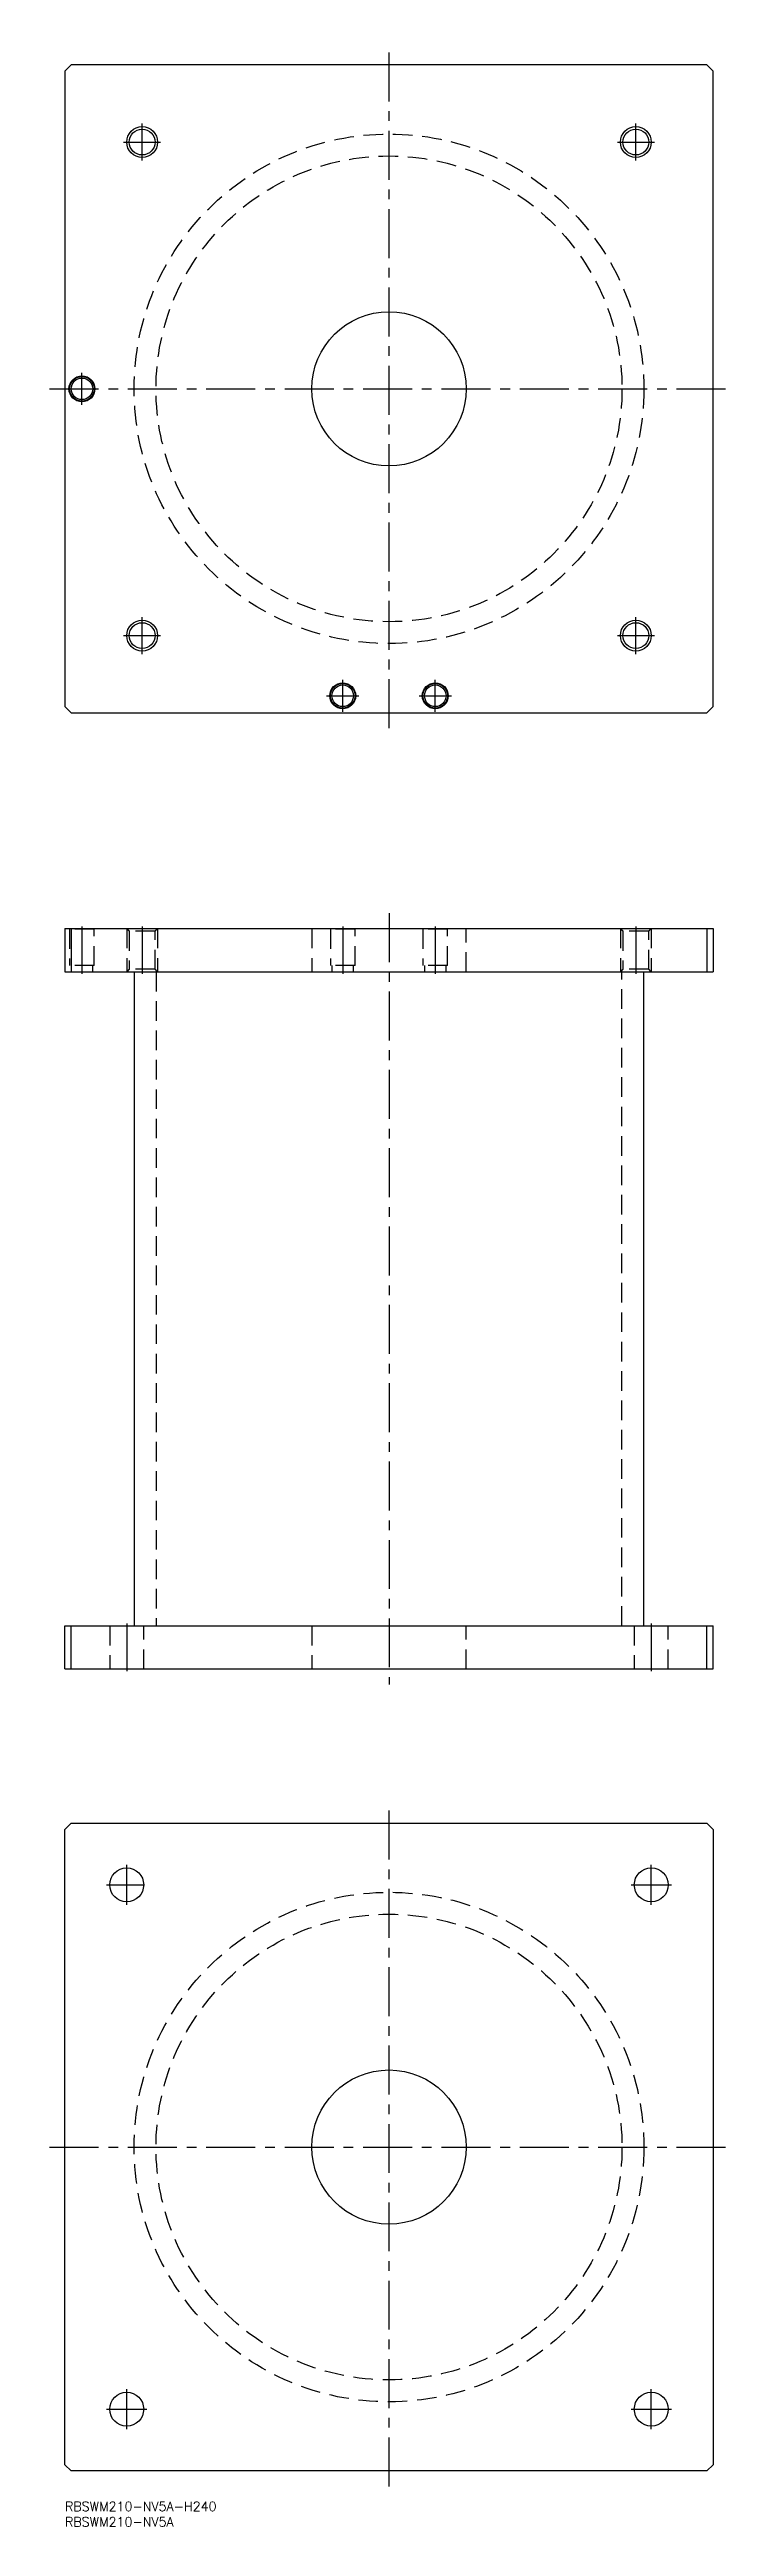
# Model space of a CAD drawing. Extents: x -5 to 215, y -8 to 795.
import ezdxf

# ---------------------------------------------------------------- set-up
doc = ezdxf.new("R2010")
doc.units = 0
doc.header["$LTSCALE"] = 0.5
doc.linetypes.add('CENTER', pattern=[50.8, 31.75, -6.35, 6.35, -6.35])
doc.linetypes.add('DASHED', pattern=[19.05, 12.7, -6.35])
for name, color, linetype in [('MSM_CENTER', 1, 'CENTER'), ('MSM_CONTINUOUS', 7, 'CONTINUOUS'), ('MSM_DASHED', 4, 'DASHED'), ('MSM_NARROW', 5, 'CONTINUOUS'), ('MSM_PART_NUMBER', 7, 'CONTINUOUS')]:
    doc.layers.add(name, color=color, linetype=linetype)
doc.styles.get("Standard").update_dxf_attribs({"font": 'txt.shx', "height": 3, "bigfont": 'bigfont.shx'})

msp = doc.modelspace()

# ---------------------------------------------------------------- linework, layer by layer
at = {"layer": 'MSM_CENTER'}
for p, q in [((105, 575), (105, 795)), ((25, 759), (25, 771)), ((185, 759), (185, 771)), ((19, 765), (31, 765)), ((179, 765), (191, 765)), ((-5, 685), (215, 685)), ((5.5, 679.8), (5.5, 690.2)), ((25, 599), (25, 611)), ((185, 599), (185, 611)), ((19, 605), (31, 605)), ((179, 605), (191, 605)), ((90, 580.3), (90, 590.7)), ((120, 580.3), (120, 590.7)), ((84.8, 585.5), (95.2, 585.5)), ((114.8, 585.5), (125.2, 585.5)), ((105, 515), (105, 265)), ((5.5, 510.7), (5.5, 495.3)), ((25, 510.7), (25, 495.3)), ((90, 510.7), (90, 495.3)), ((120, 510.7), (120, 495.3)), ((185, 510.7), (185, 495.3)), ((20, 284.7), (20, 269.3)), ((190, 284.7), (190, 269.3)), ((105, 5), (105, 225)), ((20, 193.5), (20, 206.5)), ((190, 193.5), (190, 206.5)), ((13.5, 200), (25.775, 200)), ((183.5, 200), (196.5, 200)), ((-5, 115), (215, 115)), ((20, 23.5), (20, 36.5)), ((190, 23.5), (190, 36.5)), ((13.5, 30), (26.5, 30)), ((183.5, 30), (196.5, 30))]:
    msp.add_line(p, q, dxfattribs=at)
at = {"layer": 'MSM_CONTINUOUS'}
for p, q in [((2, 790), (0, 788)), ((0, 788), (0, 582)), ((208, 790), (2, 790)), ((210, 788), (208, 790)), ((210, 582), (210, 788)), ((0, 582), (2, 580)), ((2, 580), (208, 580)), ((208, 580), (210, 582)), ((0, 510), (210, 510)), ((0, 510), (0, 496)), ((2, 510), (2, 496)), ((208, 510), (208, 496)), ((210, 510), (210, 496)), ((0, 496), (210, 496)), ((22.4, 496), (22.4, 284)), ((187.6, 284), (187.6, 496)), ((0, 270), (0, 284)), ((0, 284), (210, 284)), ((2, 270), (2, 284)), ((208, 270), (208, 284)), ((210, 270), (210, 284)), ((0, 270), (210, 270)), ((0, 218), (2, 220)), ((0, 12), (0, 218)), ((2, 220), (208, 220)), ((208, 220), (210, 218)), ((210, 218), (210, 12)), ((2, 10), (0, 12)), ((208, 10), (2, 10)), ((210, 12), (208, 10))]:
    msp.add_line(p, q, dxfattribs=at)
for centre, radius in [((25, 765), 4.188), ((185, 765), 4.188), ((105, 685), 25), ((5.5, 685), 4.2), ((5.5, 685), 4), ((5.5, 685), 3.5), ((25, 605), 4.188), ((185, 605), 4.188), ((90, 585.5), 4.2), ((90, 585.5), 4), ((90, 585.5), 3.5), ((120, 585.5), 4.2), ((120, 585.5), 4), ((120, 585.5), 3.5), ((20, 200), 5.5), ((190, 200), 5.5), ((105, 115), 25), ((20, 30), 5.5), ((190, 30), 5.5)]:
    msp.add_circle(centre, radius, dxfattribs=at)
at = {"layer": 'MSM_DASHED'}
for p, q in [((1.3, 510), (1.5, 509.8)), ((1.5, 509.8), (1.5, 498)), ((9.5, 509.8), (1.5, 509.8)), ((9.5, 509.8), (9.7, 510)), ((9.5, 498), (9.5, 509.8)), ((20, 510), (20.812, 509.188)), ((20, 510), (20, 496)), ((20.812, 509.188), (20.812, 496.812)), ((29.188, 509.188), (20.812, 509.188)), ((29.188, 509.188), (30, 510)), ((29.188, 496.812), (29.188, 509.188)), ((30, 510), (30, 496)), ((80, 510), (80, 496)), ((85.8, 510), (86, 509.8)), ((86, 509.8), (86, 498)), ((94, 509.8), (86, 509.8)), ((94, 509.8), (94.2, 510)), ((94, 498), (94, 509.8)), ((115.8, 510), (116, 509.8)), ((116, 509.8), (116, 498)), ((124, 509.8), (116, 509.8)), ((124, 509.8), (124.2, 510)), ((124, 498), (124, 509.8)), ((130, 496), (130, 510)), ((180, 510), (180.812, 509.188)), ((180, 510), (180, 496)), ((180.812, 509.188), (180.812, 496.812)), ((189.188, 509.188), (180.812, 509.188)), ((189.188, 509.188), (190, 510)), ((189.188, 496.812), (189.188, 509.188)), ((190, 510), (190, 496)), ((9.5, 498), (1.5, 498)), ((9, 496), (9, 498)), ((94, 498), (86, 498)), ((86.5, 498), (86.5, 496)), ((93.5, 496), (93.5, 498)), ((124, 498), (116, 498)), ((116.5, 498), (116.5, 496)), ((123.5, 496), (123.5, 498)), ((20.812, 496.812), (20, 496)), ((29.188, 496.812), (20.812, 496.812)), ((30, 496), (29.188, 496.812)), ((29.5, 496), (29.5, 284)), ((180.812, 496.812), (180, 496)), ((180.5, 284), (180.5, 496)), ((189.188, 496.812), (180.812, 496.812)), ((190, 496), (189.188, 496.812)), ((14.5, 284), (14.5, 270)), ((25.5, 270), (25.5, 284)), ((80, 284), (80, 270)), ((130, 270), (130, 284)), ((184.5, 284), (184.5, 270)), ((195.5, 270), (195.5, 284))]:
    msp.add_line(p, q, dxfattribs=at)
for centre, radius in [((105, 685), 82.6), ((105, 685), 75.5), ((105, 115), 82.6), ((105, 115), 75.5)]:
    msp.add_circle(centre, radius, dxfattribs=at)
at = {"layer": 'MSM_NARROW'}
for centre in [(25, 765), (185, 765), (25, 605), (185, 605)]:
    msp.add_circle(centre, 5, dxfattribs=at)

# ---------------------------------------------------------------- texts
at = {"layer": 'MSM_PART_NUMBER'}
for s, p in [('RBSWM210-NV5A-H240', (0, -3)), ('RBSWM210-NV5A', (0, -8))]:
    msp.add_text(s, height=3, dxfattribs=at).set_placement(p)

doc.saveas('drawing.dxf')
